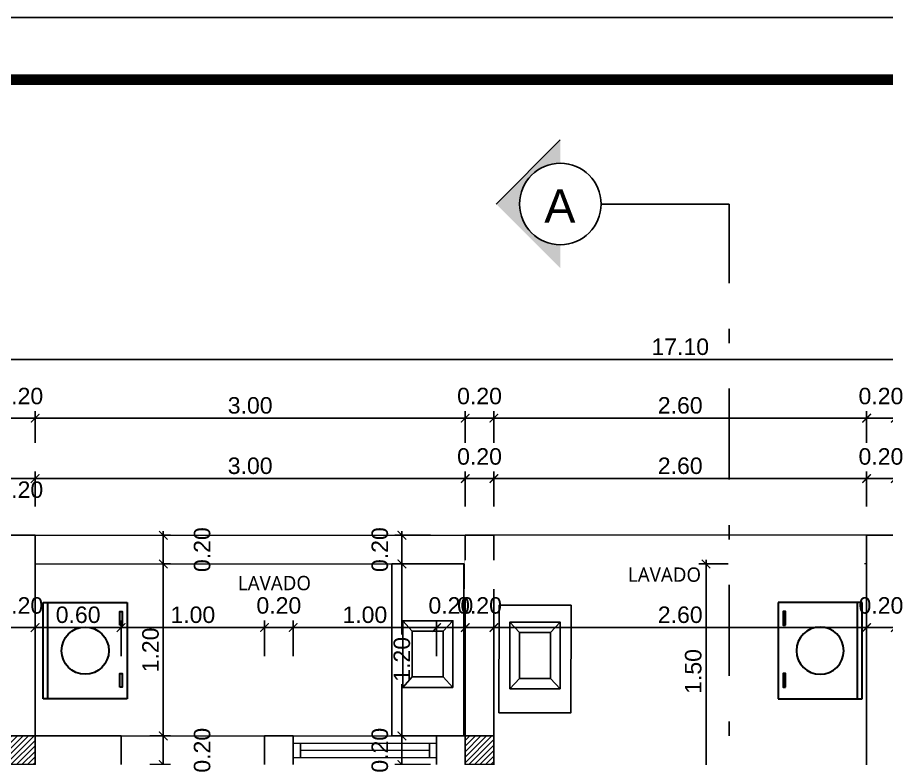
# Model space of a CAD drawing. Header units: feet. Extents: x -417 to 46, y -646 to -218.
# Drawn here: x -101.64 to -95.57, y -280.89 to -275.72 of the extents above; entities that cross this region are included whole.
import ezdxf

# ---------------------------------------------------------------- set-up
doc = ezdxf.new("R2010")
doc.units = ezdxf.units.FT
doc.header["$MEASUREMENT"] = 0
doc.linetypes.add('DASHDOT', pattern=[25.4, 12.7, -6.35, 0, -6.35])
for name, color, linetype, lineweight in [('A-GENM', 8, 'Continuous', 9), ('A-WALL', 4, 'Continuous', 25), ('closet', 8, 'Continuous', 5), ('DIM-COTAS', 1, 'Continuous', 5), ('FURN', 2, 'Continuous', 30), ('Piso', 8, 'Continuous', 9), ('TXT', 2, 'Continuous', 9)]:
    doc.layers.add(name, color=color, linetype=linetype, lineweight=lineweight)
for name, color, linetype in [('COCINA', 2, 'Continuous'), ('columna', 9, 'Continuous'), ('DIM', 10, 'Continuous'), ('GRDUTIY', 5, 'Continuous'), ('MARCO', 7, 'Continuous'), ('PERT-VENT', 2, 'Continuous'), ('TEXXT', 8, 'Continuous')]:
    doc.layers.add(name, color=color, linetype=linetype)
doc.styles.add('ads', font='trebuc.ttf', dxfattribs={"height": 0.14})
doc.styles.add('DAMIAN', font='arial.ttf', dxfattribs={"height": 0.12})
doc.styles.get("Standard").update_dxf_attribs({"font": 'arial.ttf', "height": 0.115})
doc.dimstyles.new('KEILY', dxfattribs={"dimtxt": 0.115, "dimasz": 0.06, "dimexe": 0.05, "dimexo": 0.2, "dimgap": 0.03, "dimtad": 1, "dimzin": 1, "dimdsep": 46, "dimtxsty": 'Standard', "dimblk": 'ARCHTICK', "dimcen": 2.5, "dimdle": 0.03, "dimclrd": 256, "dimclre": 256, "dimclrt": 7, "dimadec": 0, "dimazin": 0, "dimtfac": 1, "dimtmove": 2, "dimatfit": 3, "dimfxl": 0.2, "dimfxlon": 1, "dimtolj": 1, "dimtzin": 1, "dimarcsym": 0})

# ---------------------------------------------------------------- blocks, each defined once
blk = doc.blocks.new('A$C01EB0BB3')
at = {"layer": 'FURN'}
for p, q in [((0, 0, 224.5603), (0, 0.6096, 224.5603)), ((0, 0.6096, 224.5603), (0.5334, 0.6096, 224.5603)), ((0.5034, 0.6096, 224.5603), (0.5034, 0, 224.5603)), ((0.5334, 0.6096, 224.5603), (0.5334, 0, 224.5603)), ((0.5334, 0, 224.5603), (0, 0, 224.5603))]:
    blk.add_line(p, q, dxfattribs=at)
at = {"layer": 'FURN', "ltscale": 0.02, "elevation": 224.5603}
for points in [[(0.047, 0.5357), (0.047, 0.4496), (0.0315, 0.4496), (0.0315, 0.5357)], [(0.047, 0.1432), (0.047, 0.0572), (0.0315, 0.0572), (0.0315, 0.1432)]]:
    blk.add_lwpolyline(points, close=True, dxfattribs=at)
at = {"layer": 'FURN', "ltscale": 0.02}
blk.add_circle((0.2667, 0.3048, 224.5603), 0.15, dxfattribs=at)
blk = doc.blocks.new('A$C153C7E87')
at = {"layer": 'COCINA'}
for p, q in [((0.0761, 0.8037), (0.1431, 0.731)), ((0.4267, 0.8037), (0.3597, 0.731)), ((0.1431, 0.4114), (0.0761, 0.3387)), ((0.3596, 0.4114), (0.4266, 0.3386))]:
    blk.add_line(p, q, dxfattribs=at)
at = {"layer": 'COCINA', "extrusion": (1.60732e-15, -2.48059e-15, -1)}
for points in [[(-0.5023, 1.2), (0, 1.2), (0, 0), (-0.5023, 0)], [(-0.4266, 0.3386), (-0.0761, 0.3386), (-0.0761, 0.8037), (-0.4266, 0.8037)], [(-0.3596, 0.4114), (-0.1431, 0.4114), (-0.1431, 0.731), (-0.3596, 0.731)]]:
    blk.add_lwpolyline(points, close=True, dxfattribs=at)
blk = doc.blocks.new('_ArchTick')
at = {"layer": 'DIM-COTAS', "color": 0, "const_width": 0.15}
blk.add_lwpolyline([(-0.5, -0.5), (0.5, 0.5)], dxfattribs=at)
blk = doc.blocks.new('*D157')
at = {"layer": 'Defpoints', "color": 0, "transparency": 16777216}
for p in [(-101.5143, -278.9362), (-101.5143, -279.3321), (-101.7143, -279.5321)]:
    blk.add_point(p, dxfattribs=at)
at = {"layer": 'DIM', "lineweight": -2, "transparency": 16777216}
for p, q in [((-101.7143, -279.1362), (-101.7143, -278.8862)), ((-101.5143, -279.1321), (-101.5143, -278.8862)), ((-101.7443, -278.9362), (-101.4843, -278.9362))]:
    blk.add_line(p, q, dxfattribs=at)
at = {"layer": 'DIM', "lineweight": -2, "transparency": 16777216, "xscale": 0.06, "yscale": 0.06, "zscale": 0.06, "rotation": 180}
blk.add_blockref('_ArchTick', (-101.7143, -278.9362), dxfattribs=at)
at = {"layer": 'DIM', "lineweight": -2, "transparency": 16777216, "xscale": 0.06, "yscale": 0.06, "zscale": 0.06}
blk.add_blockref('_ArchTick', (-101.5143, -278.9362), dxfattribs=at)
at = {"layer": 'DIM', "color": 7, "transparency": 16777216, "insert": (-101.6143, -279.0143), "char_height": 0.115, "attachment_point": 5}
blk.add_mtext('\\A1;0.20', dxfattribs=at)
blk = doc.blocks.new('*D158')
at = {"layer": 'Defpoints', "color": 0, "transparency": 16777216}
for p in [(-98.5143, -278.9362), (-101.5143, -279.3321), (-98.5143, -279.3321)]:
    blk.add_point(p, dxfattribs=at)
at = {"layer": 'DIM', "lineweight": -2, "transparency": 16777216}
for p, q in [((-101.5143, -279.1321), (-101.5143, -278.8862)), ((-98.5143, -279.1321), (-98.5143, -278.8862)), ((-101.5443, -278.9362), (-98.4843, -278.9362))]:
    blk.add_line(p, q, dxfattribs=at)
at = {"layer": 'DIM', "lineweight": -2, "transparency": 16777216, "xscale": 0.06, "yscale": 0.06, "zscale": 0.06, "rotation": 180}
blk.add_blockref('_ArchTick', (-101.5143, -278.9362), dxfattribs=at)
at = {"layer": 'DIM', "lineweight": -2, "transparency": 16777216, "xscale": 0.06, "yscale": 0.06, "zscale": 0.06}
blk.add_blockref('_ArchTick', (-98.5143, -278.9362), dxfattribs=at)
at = {"layer": 'DIM', "color": 7, "transparency": 16777216, "insert": (-100.0143, -278.8475), "char_height": 0.115, "attachment_point": 5}
blk.add_mtext('\\A1;3.00', dxfattribs=at)
blk = doc.blocks.new('*D159')
at = {"layer": 'Defpoints', "color": 0, "transparency": 16777216}
for p in [(-98.3143, -278.9362), (-98.5143, -279.3321), (-98.3143, -279.3321)]:
    blk.add_point(p, dxfattribs=at)
at = {"layer": 'DIM', "lineweight": -2, "transparency": 16777216}
for p, q in [((-98.5143, -279.1321), (-98.5143, -278.8862)), ((-98.3143, -279.1321), (-98.3143, -278.8862)), ((-98.5443, -278.9362), (-98.2843, -278.9362))]:
    blk.add_line(p, q, dxfattribs=at)
at = {"layer": 'DIM', "lineweight": -2, "transparency": 16777216, "xscale": 0.06, "yscale": 0.06, "zscale": 0.06, "rotation": 180}
blk.add_blockref('_ArchTick', (-98.5143, -278.9362), dxfattribs=at)
at = {"layer": 'DIM', "lineweight": -2, "transparency": 16777216, "xscale": 0.06, "yscale": 0.06, "zscale": 0.06}
blk.add_blockref('_ArchTick', (-98.3143, -278.9362), dxfattribs=at)
at = {"layer": 'DIM', "color": 7, "transparency": 16777216, "insert": (-98.4143, -278.7825), "char_height": 0.115, "attachment_point": 5}
blk.add_mtext('\\A1;0.20', dxfattribs=at)
blk = doc.blocks.new('*D160')
at = {"layer": 'Defpoints', "color": 0, "transparency": 16777216}
for p in [(-95.7143, -278.9362), (-98.3143, -279.3321), (-95.7143, -279.3321)]:
    blk.add_point(p, dxfattribs=at)
at = {"layer": 'DIM', "lineweight": -2, "transparency": 16777216}
for p, q in [((-98.3143, -279.1321), (-98.3143, -278.8862)), ((-95.7143, -279.1321), (-95.7143, -278.8862)), ((-98.3443, -278.9362), (-95.6843, -278.9362))]:
    blk.add_line(p, q, dxfattribs=at)
at = {"layer": 'DIM', "lineweight": -2, "transparency": 16777216, "xscale": 0.06, "yscale": 0.06, "zscale": 0.06, "rotation": 180}
blk.add_blockref('_ArchTick', (-98.3143, -278.9362), dxfattribs=at)
at = {"layer": 'DIM', "lineweight": -2, "transparency": 16777216, "xscale": 0.06, "yscale": 0.06, "zscale": 0.06}
blk.add_blockref('_ArchTick', (-95.7143, -278.9362), dxfattribs=at)
at = {"layer": 'DIM', "color": 7, "transparency": 16777216, "insert": (-97.0143, -278.8475), "char_height": 0.115, "attachment_point": 5}
blk.add_mtext('\\A1;2.60', dxfattribs=at)
blk = doc.blocks.new('*D161')
at = {"layer": 'Defpoints', "color": 0, "transparency": 16777216}
for p in [(-95.5143, -278.9362), (-95.7143, -279.3321), (-95.5143, -279.5321)]:
    blk.add_point(p, dxfattribs=at)
at = {"layer": 'DIM', "lineweight": -2, "transparency": 16777216}
for p, q in [((-95.7143, -279.1321), (-95.7143, -278.8862)), ((-95.5143, -279.1362), (-95.5143, -278.8862)), ((-95.7443, -278.9362), (-95.4843, -278.9362))]:
    blk.add_line(p, q, dxfattribs=at)
at = {"layer": 'DIM', "lineweight": -2, "transparency": 16777216, "xscale": 0.06, "yscale": 0.06, "zscale": 0.06, "rotation": 180}
blk.add_blockref('_ArchTick', (-95.7143, -278.9362), dxfattribs=at)
at = {"layer": 'DIM', "lineweight": -2, "transparency": 16777216, "xscale": 0.06, "yscale": 0.06, "zscale": 0.06}
blk.add_blockref('_ArchTick', (-95.5143, -278.9362), dxfattribs=at)
at = {"layer": 'DIM', "color": 7, "transparency": 16777216, "insert": (-95.6143, -278.7825), "char_height": 0.115, "attachment_point": 5}
blk.add_mtext('\\A1;0.20', dxfattribs=at)
blk = doc.blocks.new('*D173')
at = {"layer": 'Defpoints', "color": 0, "transparency": 16777216}
for p in [(-101.5143, -278.5146), (-101.7143, -278.8862), (-101.5143, -278.8862)]:
    blk.add_point(p, dxfattribs=at)
at = {"layer": 'DIM', "lineweight": -2, "transparency": 16777216}
for p, q in [((-101.7143, -278.6862), (-101.7143, -278.4646)), ((-101.5143, -278.6862), (-101.5143, -278.4646)), ((-101.7443, -278.5146), (-101.4843, -278.5146))]:
    blk.add_line(p, q, dxfattribs=at)
at = {"layer": 'DIM', "lineweight": -2, "transparency": 16777216, "xscale": 0.06, "yscale": 0.06, "zscale": 0.06, "rotation": 180}
blk.add_blockref('_ArchTick', (-101.7143, -278.5146), dxfattribs=at)
at = {"layer": 'DIM', "lineweight": -2, "transparency": 16777216, "xscale": 0.06, "yscale": 0.06, "zscale": 0.06}
blk.add_blockref('_ArchTick', (-101.5143, -278.5146), dxfattribs=at)
at = {"layer": 'DIM', "color": 7, "transparency": 16777216, "insert": (-101.6143, -278.3609), "char_height": 0.115, "attachment_point": 5}
blk.add_mtext('\\A1;0.20', dxfattribs=at)
blk = doc.blocks.new('*D174')
at = {"layer": 'Defpoints', "color": 0, "transparency": 16777216}
for p in [(-98.5143, -278.5146), (-101.5143, -278.8862), (-98.5143, -278.8862)]:
    blk.add_point(p, dxfattribs=at)
at = {"layer": 'DIM', "lineweight": -2, "transparency": 16777216}
for p, q in [((-101.5143, -278.6862), (-101.5143, -278.4646)), ((-98.5143, -278.6862), (-98.5143, -278.4646)), ((-101.5443, -278.5146), (-98.4843, -278.5146))]:
    blk.add_line(p, q, dxfattribs=at)
at = {"layer": 'DIM', "lineweight": -2, "transparency": 16777216, "xscale": 0.06, "yscale": 0.06, "zscale": 0.06, "rotation": 180}
blk.add_blockref('_ArchTick', (-101.5143, -278.5146), dxfattribs=at)
at = {"layer": 'DIM', "lineweight": -2, "transparency": 16777216, "xscale": 0.06, "yscale": 0.06, "zscale": 0.06}
blk.add_blockref('_ArchTick', (-98.5143, -278.5146), dxfattribs=at)
at = {"layer": 'DIM', "color": 7, "transparency": 16777216, "insert": (-100.0143, -278.4258), "char_height": 0.115, "attachment_point": 5}
blk.add_mtext('\\A1;3.00', dxfattribs=at)
blk = doc.blocks.new('*D175')
at = {"layer": 'Defpoints', "color": 0, "transparency": 16777216}
for p in [(-98.3143, -278.5146), (-98.5143, -278.8862), (-98.3143, -278.8862)]:
    blk.add_point(p, dxfattribs=at)
at = {"layer": 'DIM', "lineweight": -2, "transparency": 16777216}
for p, q in [((-98.5143, -278.6862), (-98.5143, -278.4646)), ((-98.3143, -278.6862), (-98.3143, -278.4646)), ((-98.5443, -278.5146), (-98.2843, -278.5146))]:
    blk.add_line(p, q, dxfattribs=at)
at = {"layer": 'DIM', "lineweight": -2, "transparency": 16777216, "xscale": 0.06, "yscale": 0.06, "zscale": 0.06, "rotation": 180}
blk.add_blockref('_ArchTick', (-98.5143, -278.5146), dxfattribs=at)
at = {"layer": 'DIM', "lineweight": -2, "transparency": 16777216, "xscale": 0.06, "yscale": 0.06, "zscale": 0.06}
blk.add_blockref('_ArchTick', (-98.3143, -278.5146), dxfattribs=at)
at = {"layer": 'DIM', "color": 7, "transparency": 16777216, "insert": (-98.4143, -278.3609), "char_height": 0.115, "attachment_point": 5}
blk.add_mtext('\\A1;0.20', dxfattribs=at)
blk = doc.blocks.new('*D176')
at = {"layer": 'Defpoints', "color": 0, "transparency": 16777216}
for p in [(-95.7143, -278.5146), (-98.3143, -278.8862), (-95.7143, -278.8862)]:
    blk.add_point(p, dxfattribs=at)
at = {"layer": 'DIM', "lineweight": -2, "transparency": 16777216}
for p, q in [((-98.3143, -278.6862), (-98.3143, -278.4646)), ((-95.7143, -278.6862), (-95.7143, -278.4646)), ((-98.3443, -278.5146), (-95.6843, -278.5146))]:
    blk.add_line(p, q, dxfattribs=at)
at = {"layer": 'DIM', "lineweight": -2, "transparency": 16777216, "xscale": 0.06, "yscale": 0.06, "zscale": 0.06, "rotation": 180}
blk.add_blockref('_ArchTick', (-98.3143, -278.5146), dxfattribs=at)
at = {"layer": 'DIM', "lineweight": -2, "transparency": 16777216, "xscale": 0.06, "yscale": 0.06, "zscale": 0.06}
blk.add_blockref('_ArchTick', (-95.7143, -278.5146), dxfattribs=at)
at = {"layer": 'DIM', "color": 7, "transparency": 16777216, "insert": (-97.0143, -278.4259), "char_height": 0.115, "attachment_point": 5}
blk.add_mtext('\\A1;2.60', dxfattribs=at)
blk = doc.blocks.new('*D177')
at = {"layer": 'Defpoints', "color": 0, "transparency": 16777216}
for p in [(-95.5143, -278.5146), (-95.7143, -278.8862), (-95.5143, -278.8862)]:
    blk.add_point(p, dxfattribs=at)
at = {"layer": 'DIM', "lineweight": -2, "transparency": 16777216}
for p, q in [((-95.7143, -278.6862), (-95.7143, -278.4646)), ((-95.5143, -278.6862), (-95.5143, -278.4646)), ((-95.7443, -278.5146), (-95.4843, -278.5146))]:
    blk.add_line(p, q, dxfattribs=at)
at = {"layer": 'DIM', "lineweight": -2, "transparency": 16777216, "xscale": 0.06, "yscale": 0.06, "zscale": 0.06, "rotation": 180}
blk.add_blockref('_ArchTick', (-95.7143, -278.5146), dxfattribs=at)
at = {"layer": 'DIM', "lineweight": -2, "transparency": 16777216, "xscale": 0.06, "yscale": 0.06, "zscale": 0.06}
blk.add_blockref('_ArchTick', (-95.5143, -278.5146), dxfattribs=at)
at = {"layer": 'DIM', "color": 7, "transparency": 16777216, "insert": (-95.6143, -278.3609), "char_height": 0.115, "attachment_point": 5}
blk.add_mtext('\\A1;0.20', dxfattribs=at)
blk = doc.blocks.new('*D183')
at = {"layer": 'Defpoints', "color": 0, "transparency": 16777216}
for p in [(-88.4643, -278.1057), (-105.5643, -278.4646), (-88.4643, -278.4646)]:
    blk.add_point(p, dxfattribs=at)
at = {"layer": 'DIM', "lineweight": -2, "transparency": 16777216}
for p, q in [((-105.5643, -278.2646), (-105.5643, -278.0557)), ((-88.4643, -278.2646), (-88.4643, -278.0557)), ((-105.5943, -278.1057), (-88.4343, -278.1057))]:
    blk.add_line(p, q, dxfattribs=at)
at = {"layer": 'DIM', "lineweight": -2, "transparency": 16777216, "xscale": 0.06, "yscale": 0.06, "zscale": 0.06, "rotation": 180}
blk.add_blockref('_ArchTick', (-105.5643, -278.1057), dxfattribs=at)
at = {"layer": 'DIM', "lineweight": -2, "transparency": 16777216, "xscale": 0.06, "yscale": 0.06, "zscale": 0.06}
blk.add_blockref('_ArchTick', (-88.4643, -278.1057), dxfattribs=at)
at = {"layer": 'DIM', "color": 7, "transparency": 16777216, "insert": (-97.0143, -278.0169), "char_height": 0.115, "attachment_point": 5}
blk.add_mtext('\\A1;17.10', dxfattribs=at)
blk = doc.blocks.new('*D266')
at = {"layer": 'Defpoints', "color": 0, "transparency": 16777216}
for p in [(-101.7143, -280.0078), (-101.5143, -279.9759), (-101.5143, -280.7321)]:
    blk.add_point(p, dxfattribs=at)
at = {"layer": 'DIM', "lineweight": -2, "transparency": 16777216}
for p, q in [((-101.7143, -279.9759), (-101.7143, -279.9259)), ((-101.5143, -280.1759), (-101.5143, -279.9259)), ((-101.7443, -279.9759), (-101.4843, -279.9759))]:
    blk.add_line(p, q, dxfattribs=at)
at = {"layer": 'DIM', "lineweight": -2, "transparency": 16777216, "xscale": 0.06, "yscale": 0.06, "zscale": 0.06, "rotation": 180}
blk.add_blockref('_ArchTick', (-101.7143, -279.9759), dxfattribs=at)
at = {"layer": 'DIM', "lineweight": -2, "transparency": 16777216, "xscale": 0.06, "yscale": 0.06, "zscale": 0.06}
blk.add_blockref('_ArchTick', (-101.5143, -279.9759), dxfattribs=at)
at = {"layer": 'DIM', "color": 7, "transparency": 16777216, "insert": (-101.6143, -279.8222), "char_height": 0.115, "attachment_point": 5}
blk.add_mtext('\\A1;0.20', dxfattribs=at)
blk = doc.blocks.new('*D267')
at = {"layer": 'Defpoints', "color": 0, "transparency": 16777216}
for p in [(-100.9143, -279.9759), (-101.5143, -280.7321), (-100.9143, -280.7321)]:
    blk.add_point(p, dxfattribs=at)
at = {"layer": 'DIM', "lineweight": -2, "transparency": 16777216}
for p, q in [((-101.5143, -280.1759), (-101.5143, -279.9259)), ((-100.9143, -280.1759), (-100.9143, -279.9259)), ((-101.5443, -279.9759), (-100.8843, -279.9759))]:
    blk.add_line(p, q, dxfattribs=at)
at = {"layer": 'DIM', "lineweight": -2, "transparency": 16777216, "xscale": 0.06, "yscale": 0.06, "zscale": 0.06, "rotation": 180}
blk.add_blockref('_ArchTick', (-101.5143, -279.9759), dxfattribs=at)
at = {"layer": 'DIM', "lineweight": -2, "transparency": 16777216, "xscale": 0.06, "yscale": 0.06, "zscale": 0.06}
blk.add_blockref('_ArchTick', (-100.9143, -279.9759), dxfattribs=at)
at = {"layer": 'DIM', "color": 7, "transparency": 16777216, "insert": (-101.2143, -279.8872), "char_height": 0.115, "attachment_point": 5}
blk.add_mtext('\\A1;0.60', dxfattribs=at)
blk = doc.blocks.new('*D268')
at = {"layer": 'Defpoints', "color": 0, "transparency": 16777216}
for p in [(-99.9143, -279.9759), (-100.9143, -280.7321), (-99.9143, -280.7321)]:
    blk.add_point(p, dxfattribs=at)
at = {"layer": 'DIM', "lineweight": -2, "transparency": 16777216}
for p, q in [((-100.9143, -280.1759), (-100.9143, -279.9259)), ((-99.9143, -280.1759), (-99.9143, -279.9259)), ((-100.9443, -279.9759), (-99.8843, -279.9759))]:
    blk.add_line(p, q, dxfattribs=at)
at = {"layer": 'DIM', "lineweight": -2, "transparency": 16777216, "xscale": 0.06, "yscale": 0.06, "zscale": 0.06, "rotation": 180}
blk.add_blockref('_ArchTick', (-100.9143, -279.9759), dxfattribs=at)
at = {"layer": 'DIM', "lineweight": -2, "transparency": 16777216, "xscale": 0.06, "yscale": 0.06, "zscale": 0.06}
blk.add_blockref('_ArchTick', (-99.9143, -279.9759), dxfattribs=at)
at = {"layer": 'DIM', "color": 7, "transparency": 16777216, "insert": (-100.4143, -279.8872), "char_height": 0.115, "attachment_point": 5}
blk.add_mtext('\\A1;1.00', dxfattribs=at)
blk = doc.blocks.new('*D269')
at = {"layer": 'Defpoints', "color": 0, "transparency": 16777216}
for p in [(-99.7143, -279.9759), (-99.9143, -280.7321), (-99.7143, -280.7321)]:
    blk.add_point(p, dxfattribs=at)
at = {"layer": 'DIM', "lineweight": -2, "transparency": 16777216}
for p, q in [((-99.9143, -280.1759), (-99.9143, -279.9259)), ((-99.7143, -280.1759), (-99.7143, -279.9259)), ((-99.9443, -279.9759), (-99.6843, -279.9759))]:
    blk.add_line(p, q, dxfattribs=at)
at = {"layer": 'DIM', "lineweight": -2, "transparency": 16777216, "xscale": 0.06, "yscale": 0.06, "zscale": 0.06, "rotation": 180}
blk.add_blockref('_ArchTick', (-99.9143, -279.9759), dxfattribs=at)
at = {"layer": 'DIM', "lineweight": -2, "transparency": 16777216, "xscale": 0.06, "yscale": 0.06, "zscale": 0.06}
blk.add_blockref('_ArchTick', (-99.7143, -279.9759), dxfattribs=at)
at = {"layer": 'DIM', "color": 7, "transparency": 16777216, "insert": (-99.8143, -279.8222), "char_height": 0.115, "attachment_point": 5}
blk.add_mtext('\\A1;0.20', dxfattribs=at)
blk = doc.blocks.new('*D270')
at = {"layer": 'Defpoints', "color": 0, "transparency": 16777216}
for p in [(-98.7143, -279.9759), (-99.7143, -280.7321), (-98.7143, -280.7321)]:
    blk.add_point(p, dxfattribs=at)
at = {"layer": 'DIM', "lineweight": -2, "transparency": 16777216}
for p, q in [((-99.7143, -280.1759), (-99.7143, -279.9259)), ((-98.7143, -280.1759), (-98.7143, -279.9259)), ((-99.7443, -279.9759), (-98.6843, -279.9759))]:
    blk.add_line(p, q, dxfattribs=at)
at = {"layer": 'DIM', "lineweight": -2, "transparency": 16777216, "xscale": 0.06, "yscale": 0.06, "zscale": 0.06, "rotation": 180}
blk.add_blockref('_ArchTick', (-99.7143, -279.9759), dxfattribs=at)
at = {"layer": 'DIM', "lineweight": -2, "transparency": 16777216, "xscale": 0.06, "yscale": 0.06, "zscale": 0.06}
blk.add_blockref('_ArchTick', (-98.7143, -279.9759), dxfattribs=at)
at = {"layer": 'DIM', "color": 7, "transparency": 16777216, "insert": (-99.2143, -279.8872), "char_height": 0.115, "attachment_point": 5}
blk.add_mtext('\\A1;1.00', dxfattribs=at)
blk = doc.blocks.new('*D271')
at = {"layer": 'Defpoints', "color": 0, "transparency": 16777216}
for p in [(-98.5143, -279.9759), (-98.7143, -280.7321), (-98.5143, -280.7321)]:
    blk.add_point(p, dxfattribs=at)
at = {"layer": 'DIM', "lineweight": -2, "transparency": 16777216}
for p, q in [((-98.7143, -280.1759), (-98.7143, -279.9259)), ((-98.5143, -280.1759), (-98.5143, -279.9259)), ((-98.7443, -279.9759), (-98.4843, -279.9759))]:
    blk.add_line(p, q, dxfattribs=at)
at = {"layer": 'DIM', "lineweight": -2, "transparency": 16777216, "xscale": 0.06, "yscale": 0.06, "zscale": 0.06, "rotation": 180}
blk.add_blockref('_ArchTick', (-98.7143, -279.9759), dxfattribs=at)
at = {"layer": 'DIM', "lineweight": -2, "transparency": 16777216, "xscale": 0.06, "yscale": 0.06, "zscale": 0.06}
blk.add_blockref('_ArchTick', (-98.5143, -279.9759), dxfattribs=at)
at = {"layer": 'DIM', "color": 7, "transparency": 16777216, "insert": (-98.6143, -279.8222), "char_height": 0.115, "attachment_point": 5}
blk.add_mtext('\\A1;0.20', dxfattribs=at)
blk = doc.blocks.new('*D272')
at = {"layer": 'Defpoints', "color": 0, "transparency": 16777216}
for p in [(-98.3143, -279.9759), (-98.5143, -280.7321), (-98.3143, -280.7681)]:
    blk.add_point(p, dxfattribs=at)
at = {"layer": 'DIM', "lineweight": -2, "transparency": 16777216}
for p, q in [((-98.5143, -280.1759), (-98.5143, -279.9259)), ((-98.3143, -280.1759), (-98.3143, -279.9259)), ((-98.5443, -279.9759), (-98.2843, -279.9759))]:
    blk.add_line(p, q, dxfattribs=at)
at = {"layer": 'DIM', "lineweight": -2, "transparency": 16777216, "xscale": 0.06, "yscale": 0.06, "zscale": 0.06, "rotation": 180}
blk.add_blockref('_ArchTick', (-98.5143, -279.9759), dxfattribs=at)
at = {"layer": 'DIM', "lineweight": -2, "transparency": 16777216, "xscale": 0.06, "yscale": 0.06, "zscale": 0.06}
blk.add_blockref('_ArchTick', (-98.3143, -279.9759), dxfattribs=at)
at = {"layer": 'DIM', "color": 7, "transparency": 16777216, "insert": (-98.4143, -279.8222), "char_height": 0.115, "attachment_point": 5}
blk.add_mtext('\\A1;0.20', dxfattribs=at)
blk = doc.blocks.new('*D273')
at = {"layer": 'Defpoints', "color": 0, "transparency": 16777216}
for p in [(-95.7143, -279.9759), (-95.7143, -280.7059), (-98.3143, -280.7681)]:
    blk.add_point(p, dxfattribs=at)
at = {"layer": 'DIM', "lineweight": -2, "transparency": 16777216}
for p, q in [((-98.3143, -280.1759), (-98.3143, -279.9259)), ((-95.7143, -280.1759), (-95.7143, -279.9259)), ((-98.3443, -279.9759), (-95.6843, -279.9759))]:
    blk.add_line(p, q, dxfattribs=at)
at = {"layer": 'DIM', "lineweight": -2, "transparency": 16777216, "xscale": 0.06, "yscale": 0.06, "zscale": 0.06, "rotation": 180}
blk.add_blockref('_ArchTick', (-98.3143, -279.9759), dxfattribs=at)
at = {"layer": 'DIM', "lineweight": -2, "transparency": 16777216, "xscale": 0.06, "yscale": 0.06, "zscale": 0.06}
blk.add_blockref('_ArchTick', (-95.7143, -279.9759), dxfattribs=at)
at = {"layer": 'DIM', "color": 7, "transparency": 16777216, "insert": (-97.0143, -279.8872), "char_height": 0.115, "attachment_point": 5}
blk.add_mtext('\\A1;2.60', dxfattribs=at)
blk = doc.blocks.new('*D274')
at = {"layer": 'Defpoints', "color": 0, "transparency": 16777216}
for p in [(-95.5143, -279.9759), (-95.7143, -280.7059), (-95.5143, -280.7059)]:
    blk.add_point(p, dxfattribs=at)
at = {"layer": 'DIM', "lineweight": -2, "transparency": 16777216}
for p, q in [((-95.7143, -280.1759), (-95.7143, -279.9259)), ((-95.5143, -280.1759), (-95.5143, -279.9259)), ((-95.7443, -279.9759), (-95.4843, -279.9759))]:
    blk.add_line(p, q, dxfattribs=at)
at = {"layer": 'DIM', "lineweight": -2, "transparency": 16777216, "xscale": 0.06, "yscale": 0.06, "zscale": 0.06, "rotation": 180}
blk.add_blockref('_ArchTick', (-95.7143, -279.9759), dxfattribs=at)
at = {"layer": 'DIM', "lineweight": -2, "transparency": 16777216, "xscale": 0.06, "yscale": 0.06, "zscale": 0.06}
blk.add_blockref('_ArchTick', (-95.5143, -279.9759), dxfattribs=at)
at = {"layer": 'DIM', "color": 7, "transparency": 16777216, "insert": (-95.6143, -279.8222), "char_height": 0.115, "attachment_point": 5}
blk.add_mtext('\\A1;0.20', dxfattribs=at)
blk = doc.blocks.new('*D395')
at = {"layer": 'Defpoints', "color": 0, "transparency": 16777216}
for p in [(-100.9143, -280.7321), (-100.6202, -280.7321), (-100.9143, -280.9321)]:
    blk.add_point(p, dxfattribs=at)
at = {"layer": 'DIM', "lineweight": -2, "transparency": 16777216}
for p, q in [((-100.7143, -280.7321), (-100.5702, -280.7321)), ((-100.6202, -280.9621), (-100.6202, -280.7021)), ((-100.7143, -280.9321), (-100.5702, -280.9321))]:
    blk.add_line(p, q, dxfattribs=at)
at = {"layer": 'DIM', "lineweight": -2, "transparency": 16777216, "xscale": 0.06, "yscale": 0.06, "zscale": 0.06}
for p, rotation in [((-100.6202, -280.7321), 90), ((-100.6202, -280.9321), 270)]:
    blk.add_blockref('_ArchTick', p, dxfattribs=dict(at, rotation=rotation))
at = {"layer": 'DIM', "color": 7, "transparency": 16777216, "insert": (-100.349, -280.8321), "char_height": 0.115, "attachment_point": 5, "rotation": 90}
blk.add_mtext('\\A1;0.20', dxfattribs=at)
blk = doc.blocks.new('*D396')
at = {"layer": 'Defpoints', "color": 0, "transparency": 16777216}
for p in [(-100.7945, -279.5321), (-100.6202, -279.5321), (-100.9143, -280.7321)]:
    blk.add_point(p, dxfattribs=at)
at = {"layer": 'DIM', "lineweight": -2, "transparency": 16777216}
for p, q in [((-100.6202, -280.7621), (-100.6202, -279.5021)), ((-100.6202, -279.5321), (-100.5702, -279.5321)), ((-100.7143, -280.7321), (-100.5702, -280.7321))]:
    blk.add_line(p, q, dxfattribs=at)
at = {"layer": 'DIM', "lineweight": -2, "transparency": 16777216, "xscale": 0.06, "yscale": 0.06, "zscale": 0.06}
for p, rotation in [((-100.6202, -279.5321), 90), ((-100.6202, -280.7321), 270)]:
    blk.add_blockref('_ArchTick', p, dxfattribs=dict(at, rotation=rotation))
at = {"layer": 'DIM', "color": 7, "transparency": 16777216, "insert": (-100.7089, -280.1321), "char_height": 0.115, "attachment_point": 5, "rotation": 90}
blk.add_mtext('\\A1;1.20', dxfattribs=at)
blk = doc.blocks.new('*D397')
at = {"layer": 'Defpoints', "color": 0, "transparency": 16777216}
for p in [(-100.7945, -279.3321), (-100.6202, -279.3321), (-100.7945, -279.5321)]:
    blk.add_point(p, dxfattribs=at)
at = {"layer": 'DIM', "lineweight": -2, "transparency": 16777216}
for p, q in [((-100.6202, -279.5621), (-100.6202, -279.3021)), ((-100.6202, -279.3321), (-100.5702, -279.3321)), ((-100.6202, -279.5321), (-100.5702, -279.5321))]:
    blk.add_line(p, q, dxfattribs=at)
at = {"layer": 'DIM', "lineweight": -2, "transparency": 16777216, "xscale": 0.06, "yscale": 0.06, "zscale": 0.06}
for p, rotation in [((-100.6202, -279.3321), 90), ((-100.6202, -279.5321), 270)]:
    blk.add_blockref('_ArchTick', p, dxfattribs=dict(at, rotation=rotation))
at = {"layer": 'DIM', "color": 7, "transparency": 16777216, "insert": (-100.349, -279.4321), "char_height": 0.115, "attachment_point": 5, "rotation": 90}
blk.add_mtext('\\A1;0.20', dxfattribs=at)
blk = doc.blocks.new('*D406')
at = {"layer": 'Defpoints', "color": 0, "transparency": 16777216}
for p in [(-98.9558, -280.7321), (-98.5143, -280.7321), (-98.5143, -280.9321)]:
    blk.add_point(p, dxfattribs=at)
at = {"layer": 'DIM', "lineweight": -2, "transparency": 16777216}
for p, q in [((-98.7558, -280.7321), (-99.0058, -280.7321)), ((-98.9558, -280.9621), (-98.9558, -280.7021)), ((-98.7558, -280.9321), (-99.0058, -280.9321))]:
    blk.add_line(p, q, dxfattribs=at)
at = {"layer": 'DIM', "lineweight": -2, "transparency": 16777216, "xscale": 0.06, "yscale": 0.06, "zscale": 0.06}
for p, rotation in [((-98.9558, -280.7321), 90), ((-98.9558, -280.9321), 270)]:
    blk.add_blockref('_ArchTick', p, dxfattribs=dict(at, rotation=rotation))
at = {"layer": 'DIM', "color": 7, "transparency": 16777216, "insert": (-99.1095, -280.8321), "char_height": 0.115, "attachment_point": 5, "rotation": 90}
blk.add_mtext('\\A1;0.20', dxfattribs=at)
blk = doc.blocks.new('*D407')
at = {"layer": 'Defpoints', "color": 0, "transparency": 16777216}
for p in [(-98.9558, -279.5321), (-98.5143, -279.5321), (-98.5143, -280.7321)]:
    blk.add_point(p, dxfattribs=at)
at = {"layer": 'DIM', "lineweight": -2, "transparency": 16777216}
for p, q in [((-98.9558, -279.5021), (-98.9558, -280.0238)), ((-98.7558, -279.5321), (-99.0058, -279.5321)), ((-98.9558, -280.7621), (-98.9558, -280.3713)), ((-98.7558, -280.7321), (-99.0058, -280.7321))]:
    blk.add_line(p, q, dxfattribs=at)
at = {"layer": 'DIM', "lineweight": -2, "transparency": 16777216, "xscale": 0.06, "yscale": 0.06, "zscale": 0.06}
for p, rotation in [((-98.9558, -279.5321), 90), ((-98.9558, -280.7321), 270)]:
    blk.add_blockref('_ArchTick', p, dxfattribs=dict(at, rotation=rotation))
at = {"layer": 'DIM', "color": 7, "transparency": 16777216, "insert": (-98.9558, -280.1976), "char_height": 0.115, "attachment_point": 5, "rotation": 90}
blk.add_mtext('\\A1;1.20', dxfattribs=at)
blk = doc.blocks.new('*D408')
at = {"layer": 'Defpoints', "color": 0, "transparency": 16777216}
for p in [(-98.9558, -279.3321), (-98.5143, -279.3321), (-98.5143, -279.5321)]:
    blk.add_point(p, dxfattribs=at)
at = {"layer": 'DIM', "lineweight": -2, "transparency": 16777216}
for p, q in [((-98.7558, -279.3321), (-99.0058, -279.3321)), ((-98.9558, -279.5621), (-98.9558, -279.3021)), ((-98.7558, -279.5321), (-99.0058, -279.5321))]:
    blk.add_line(p, q, dxfattribs=at)
at = {"layer": 'DIM', "lineweight": -2, "transparency": 16777216, "xscale": 0.06, "yscale": 0.06, "zscale": 0.06}
for p, rotation in [((-98.9558, -279.3321), 90), ((-98.9558, -279.5321), 270)]:
    blk.add_blockref('_ArchTick', p, dxfattribs=dict(at, rotation=rotation))
at = {"layer": 'DIM', "color": 7, "transparency": 16777216, "insert": (-99.1095, -279.4321), "char_height": 0.115, "attachment_point": 5, "rotation": 90}
blk.add_mtext('\\A1;0.20', dxfattribs=at)
blk = doc.blocks.new('*D411')
at = {"layer": 'Defpoints', "color": 0, "transparency": 16777216}
for p in [(-96.4791, -279.5321), (-96.8344, -281.0321), (-96.4791, -281.0321)]:
    blk.add_point(p, dxfattribs=at)
at = {"layer": 'DIM', "lineweight": -2, "transparency": 16777216}
for p, q in [((-96.8344, -279.5021), (-96.8344, -281.0621)), ((-96.6791, -279.5321), (-96.8844, -279.5321)), ((-96.6791, -281.0321), (-96.8844, -281.0321))]:
    blk.add_line(p, q, dxfattribs=at)
at = {"layer": 'DIM', "lineweight": -2, "transparency": 16777216, "xscale": 0.06, "yscale": 0.06, "zscale": 0.06}
for p, rotation in [((-96.8344, -279.5321), 90), ((-96.8344, -281.0321), 270)]:
    blk.add_blockref('_ArchTick', p, dxfattribs=dict(at, rotation=rotation))
at = {"layer": 'DIM', "color": 7, "transparency": 16777216, "insert": (-96.9232, -280.2821), "char_height": 0.115, "attachment_point": 5, "rotation": 90}
blk.add_mtext('\\A1;1.50', dxfattribs=at)
blk = doc.blocks.new('A$C012446DC')
at = {"layer": 'Piso'}
h = blk.add_hatch(dxfattribs=at)
h.set_pattern_fill('ANSI31', color=256, scale=0.008571, angle=180)
h.set_pattern_definition([(225, (206536.064322, 1154820.960068), (0.0192434059784, -0.0192434059784), [])])
h.paths.add_polyline_path([(0, 0), (0.2, 0), (0.2, 0.2), (0, 0.2)])
at = {"layer": 'columna'}
blk.add_lwpolyline([(0.2, 0.2), (0, 0.2), (0, 0), (0.2, 0)], close=True, dxfattribs=at)
blk = doc.blocks.new('A$C387E0859')
for p in [(0, 8.7), (3.2, 8.7)]:
    blk.add_blockref('A$C012446DC', p)

msp = doc.modelspace()

# ---------------------------------------------------------------- hatches: boundary and pattern name
at = {"layer": 'GRDUTIY'}
h = msp.add_hatch(color=256, dxfattribs=at)
edge = h.paths.add_edge_path()
edge.add_line((-97.8508, -277.304), (-97.8508, -277.467))
edge.add_line((-97.8508, -277.467), (-98.2983, -277.0201))
edge.add_line((-98.2983, -277.0201), (-97.8508, -276.5732))
edge.add_line((-97.8508, -276.5732), (-97.8508, -276.7361))
edge.add_ellipse((-97.8508, -277.0201), major_axis=(-0.2008, 0.2008), ratio=1, start_angle=-45, end_angle=135)

# ---------------------------------------------------------------- linework, layer by layer
at = {"layer": 'A-GENM'}
for p, q in [((-101.5143, -279.3321), (-98.5143, -279.3321)), ((-98.3143, -279.3321), (-98.3143, -279.3321)), ((-95.7143, -279.3321), (-98.3143, -279.3321)), ((-101.5143, -279.5321), (-98.5143, -279.5321)), ((-95.7143, -279.5321), (-98.3143, -279.5321))]:
    msp.add_line(p, q, dxfattribs=at)
at = {"layer": 'A-WALL'}
for p, q in [((-101.9143, -279.3321), (-101.5143, -279.3321)), ((-101.5143, -280.7321), (-101.5143, -279.3321)), ((-98.5143, -280.7321), (-98.5143, -279.3321)), ((-98.5143, -279.3321), (-98.3143, -279.3321)), ((-98.3143, -284.8321), (-98.3143, -279.3321)), ((-94.1175, -279.3321), (-95.7143, -279.3321)), ((-95.7143, -281.0321), (-95.7143, -279.3321)), ((-101.5143, -280.7321), (-100.9143, -280.7321)), ((-100.9143, -280.9321), (-100.9143, -280.7321)), ((-99.9143, -280.9321), (-99.9143, -280.7321)), ((-99.9143, -280.7321), (-99.7143, -280.7321)), ((-99.7143, -280.9321), (-99.7143, -280.7321)), ((-98.7143, -280.9321), (-98.7143, -280.7321)), ((-98.5143, -280.7321), (-98.7143, -280.7321))]:
    msp.add_line(p, q, dxfattribs=at)
at = {"layer": 'closet'}
msp.add_line((-100.9143, -280.7321), (-99.9143, -280.7321), dxfattribs=at)
at = {"layer": 'COCINA'}
for p, q in [((-98.2025, -279.9378), (-98.1355, -280.0106)), ((-97.852, -279.9379), (-97.919, -280.0106)), ((-98.1356, -280.3302), (-98.2026, -280.4029)), ((-97.919, -280.3302), (-97.8521, -280.403))]:
    msp.add_line(p, q, dxfattribs=at)
at = {"layer": 'COCINA', "extrusion": (1.6068e-15, -2.48092e-15, -1)}
for points in [[(97.7762, -279.8207), (98.2785, -279.8206), (98.2787, -280.5707), (97.7764, -280.5708)], [(97.8521, -280.403), (98.2026, -280.4029), (98.2025, -279.9378), (97.852, -279.9379)], [(97.919, -280.3302), (98.1356, -280.3302), (98.1355, -280.0106), (97.919, -280.0106)]]:
    msp.add_lwpolyline(points, close=True, dxfattribs=at)
at = {"layer": 'GRDUTIY'}
msp.add_line((-98.2983, -277.0201), (-97.8508, -276.5732), dxfattribs=at)
at = {"layer": 'GRDUTIY', "color": 8, "linetype": 'DASHDOT'}
msp.add_line((-97.5668, -277.0201), (-96.6737, -277.0201), dxfattribs=at)
at = {"layer": 'GRDUTIY', "color": 3}
msp.add_circle((-97.8508, -277.0201), 0.284, dxfattribs=at)
at = {"layer": 'MARCO'}
msp.add_lwpolyline([(-112.2526, -275.7176), (-47.7526, -275.7176), (-47.7526, -317.7176), (-112.2526, -317.7176)], close=True, dxfattribs=at)
at = {"layer": 'MARCO', "const_width": 0.075}
msp.add_lwpolyline([(-54.925, -276.1516), (-111.8185, -276.1516), (-111.8185, -317.2836), (-54.925, -317.2836)], close=True, dxfattribs=at)
at = {"layer": 'PERT-VENT', "lineweight": 15}
for p, q in [((-99.7143, -280.7321), (-98.7143, -280.7321)), ((-99.7143, -280.7821), (-98.7143, -280.7821)), ((-99.6643, -280.8321), (-98.7643, -280.8321)), ((-99.7143, -280.8821), (-98.7143, -280.8821))]:
    msp.add_line(p, q, dxfattribs=at)
at = {"layer": 'PERT-VENT'}
for p, q in [((-99.6643, -280.8821), (-99.6643, -280.7821)), ((-98.7643, -280.8821), (-98.7643, -280.7821))]:
    msp.add_line(p, q, dxfattribs=at)

# ---------------------------------------------------------------- block references
at = {"yscale": 1.099999999999994, "rotation": 180}
for p, xscale, zscale in [((-100.8717, -279.8019, -22.456), 1.099999999999994, 1.099999999999994), ((-96.3319, -279.8019, -22.456), -1.100000000000023, 1.100000000000001)]:
    msp.add_blockref('A$C01EB0BB3', p, dxfattribs=dict(at, xscale=xscale, zscale=zscale))
msp.add_blockref('A$C387E0859', (-101.7143, -289.6321))

# ---------------------------------------------------------------- texts
at = {"layer": 'TEXXT', "insert": (-97.745, -276.9173), "char_height": 0.234, "width": 3.63, "attachment_point": 3, "style": 'DAMIAN'}
msp.add_mtext('A', dxfattribs=at)

# ---------------------------------------------------------------- dimensions: what is measured, and where the dimension line sits
at = {"layer": 'DIM'}
for base, p1, p2, picture, middle in [((-88.4643, -278.1057), (-105.5643, -278.4646), (-88.4643, -278.4646), '*D183', (-97.0143, -278.0169)), ((-101.5143, -278.5146), (-101.7143, -278.8862), (-101.5143, -278.8862), '*D173', (-101.6143, -278.3609)), ((-98.3143, -278.5146), (-98.5143, -278.8862), (-98.3143, -278.8862), '*D175', (-98.4143, -278.3609)), ((-95.5143, -278.5146), (-95.7143, -278.8862), (-95.5143, -278.8862), '*D177', (-95.6143, -278.3609)), ((-98.5143, -278.5146), (-101.5143, -278.8862), (-98.5143, -278.8862), '*D174', (-100.0143, -278.4258)), ((-95.7143, -278.5146), (-98.3143, -278.8862), (-95.7143, -278.8862), '*D176', (-97.0143, -278.4259)), ((-98.3143, -278.9362), (-98.5143, -279.3321), (-98.3143, -279.3321), '*D159', (-98.4143, -278.7825)), ((-98.5143, -278.9362), (-101.5143, -279.3321), (-98.5143, -279.3321), '*D158', (-100.0143, -278.8475)), ((-95.7143, -278.9362), (-98.3143, -279.3321), (-95.7143, -279.3321), '*D160', (-97.0143, -278.8475)), ((-101.5143, -279.9759), (-101.7143, -280.0078), (-101.5143, -280.7321), '*D266', (-101.6143, -279.8222)), ((-95.5143, -279.9759), (-95.7143, -280.7059), (-95.5143, -280.7059), '*D274', (-95.6143, -279.8222)), ((-100.9143, -279.9759), (-101.5143, -280.7321), (-100.9143, -280.7321), '*D267', (-101.2143, -279.8872)), ((-99.9143, -279.9759), (-100.9143, -280.7321), (-99.9143, -280.7321), '*D268', (-100.4143, -279.8872)), ((-98.7143, -279.9759), (-99.7143, -280.7321), (-98.7143, -280.7321), '*D270', (-99.2143, -279.8872)), ((-95.7143, -279.9759), (-98.3143, -280.7681), (-95.7143, -280.7059), '*D273', (-97.0143, -279.8872))]:
    dim = msp.add_linear_dim(base=base, p1=p1, p2=p2, dimstyle='KEILY', dxfattribs=at)
    dim.commit()
    dim.dimension.update_dxf_attribs({"geometry": picture, "text_midpoint": middle})
dim = msp.add_linear_dim(base=(-101.5143, -278.9362), p1=(-101.7143, -279.5321), p2=(-101.5143, -279.3321), dimstyle='KEILY', dxfattribs=at)
dim.commit()
dim.dimension.update_dxf_attribs({"geometry": '*D157', "text_midpoint": (-101.6143, -279.0143), "dimtype": 160})
for base, p1, p2, picture, middle in [((-100.6202, -280.7321), (-100.9143, -280.9321), (-100.9143, -280.7321), '*D395', (-100.349, -280.8321)), ((-98.9558, -280.7321), (-98.5143, -280.9321), (-98.5143, -280.7321), '*D406', (-99.1095, -280.8321))]:
    dim = msp.add_linear_dim(base=base, p1=p1, p2=p2, angle=90, dimstyle='KEILY', dxfattribs=at)
    dim.commit()
    dim.dimension.update_dxf_attribs({"geometry": picture, "text_midpoint": middle})

# ---------------------------------------------------------------- next in the draw order: texts
at = {"layer": 'TXT', "insert": (-99.8449, -279.6154), "char_height": 0.1, "width": 2.688, "attachment_point": 2, "style": 'ads', "bg_fill": 2}
msp.add_mtext('LAVADO', dxfattribs=at)

# ---------------------------------------------------------------- next in the draw order: texts
at = {"layer": 'TXT', "insert": (-97.124, -279.5565), "char_height": 0.1, "width": 2.688, "attachment_point": 2, "style": 'ads', "bg_fill": 2}
msp.add_mtext('LAVADO', dxfattribs=at)

# ---------------------------------------------------------------- next in the draw order: dimensions: what is measured, and where the dimension line sits
at = {"layer": 'DIM'}
for base, p1, p2, picture, middle in [((-100.6202, -279.3321), (-100.7945, -279.5321), (-100.7945, -279.3321), '*D397', (-100.349, -279.4321)), ((-100.6202, -279.5321), (-100.9143, -280.7321), (-100.7945, -279.5321), '*D396', (-100.7089, -280.1321))]:
    dim = msp.add_linear_dim(base=base, p1=p1, p2=p2, angle=90, dimstyle='KEILY', dxfattribs=at)
    dim.commit()
    dim.dimension.update_dxf_attribs({"geometry": picture, "text_midpoint": middle})
for base, p1, p2, picture, middle in [((-99.7143, -279.9759), (-99.9143, -280.7321), (-99.7143, -280.7321), '*D269', (-99.8143, -279.8222)), ((-98.5143, -279.9759), (-98.7143, -280.7321), (-98.5143, -280.7321), '*D271', (-98.6143, -279.8222)), ((-98.3143, -279.9759), (-98.5143, -280.7321), (-98.3143, -280.7681), '*D272', (-98.4143, -279.8222))]:
    dim = msp.add_linear_dim(base=base, p1=p1, p2=p2, dimstyle='KEILY', dxfattribs=at)
    dim.commit()
    dim.dimension.update_dxf_attribs({"geometry": picture, "text_midpoint": middle})

# ---------------------------------------------------------------- next in the draw order: linework, layer by layer
at = {"layer": 'GRDUTIY', "color": 8, "linetype": 'DASHDOT', "ltscale": 0.05}
msp.add_line((-96.6737, -294.0133), (-96.6737, -277.0201), dxfattribs=at)

# ---------------------------------------------------------------- next in the draw order: block references
at = {"layer": 'FURN'}
msp.add_blockref('A$C153C7E87', (-99.0266, -280.7321), dxfattribs=at)

# ---------------------------------------------------------------- next in the draw order: dimensions: what is measured, and where the dimension line sits
at = {"layer": 'DIM'}
dim = msp.add_linear_dim(base=(-95.5143, -278.9362), p1=(-95.7143, -279.3321), p2=(-95.5143, -279.5321), dimstyle='KEILY', dxfattribs=at)
dim.commit()
dim.dimension.update_dxf_attribs({"geometry": '*D161', "text_midpoint": (-95.6143, -278.7825)})
for base, p1, p2, picture, middle in [((-98.9558, -279.3321), (-98.5143, -279.5321), (-98.5143, -279.3321), '*D408', (-99.1095, -279.4321)), ((-96.8344, -281.0321), (-96.4791, -279.5321), (-96.4791, -281.0321), '*D411', (-96.9232, -280.2821))]:
    dim = msp.add_linear_dim(base=base, p1=p1, p2=p2, angle=90, dimstyle='KEILY', dxfattribs=at)
    dim.commit()
    dim.dimension.update_dxf_attribs({"geometry": picture, "text_midpoint": middle})
dim = msp.add_linear_dim(base=(-98.9558, -279.5321), p1=(-98.5143, -280.7321), p2=(-98.5143, -279.5321), angle=90, dimstyle='KEILY', dxfattribs=at)
dim.commit()
dim.dimension.update_dxf_attribs({"geometry": '*D407', "text_midpoint": (-98.9558, -280.1976), "dimtype": 160})

doc.saveas('drawing.dxf')
